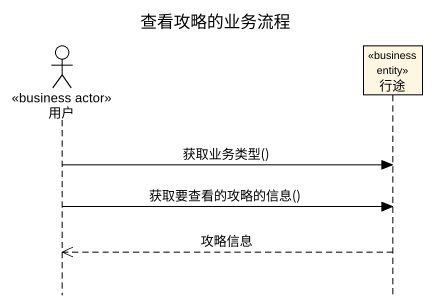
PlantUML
@startuml
title 查看攻略的业务流程
hide footbox
actor 用户 <<business actor>>
participant 行途 <<business entity>>

用户 -> 行途 : 获取业务类型()
用户 -> 行途 : 获取要查看的攻略的信息()
行途 -->> 用户 : 攻略信息
@enduml
